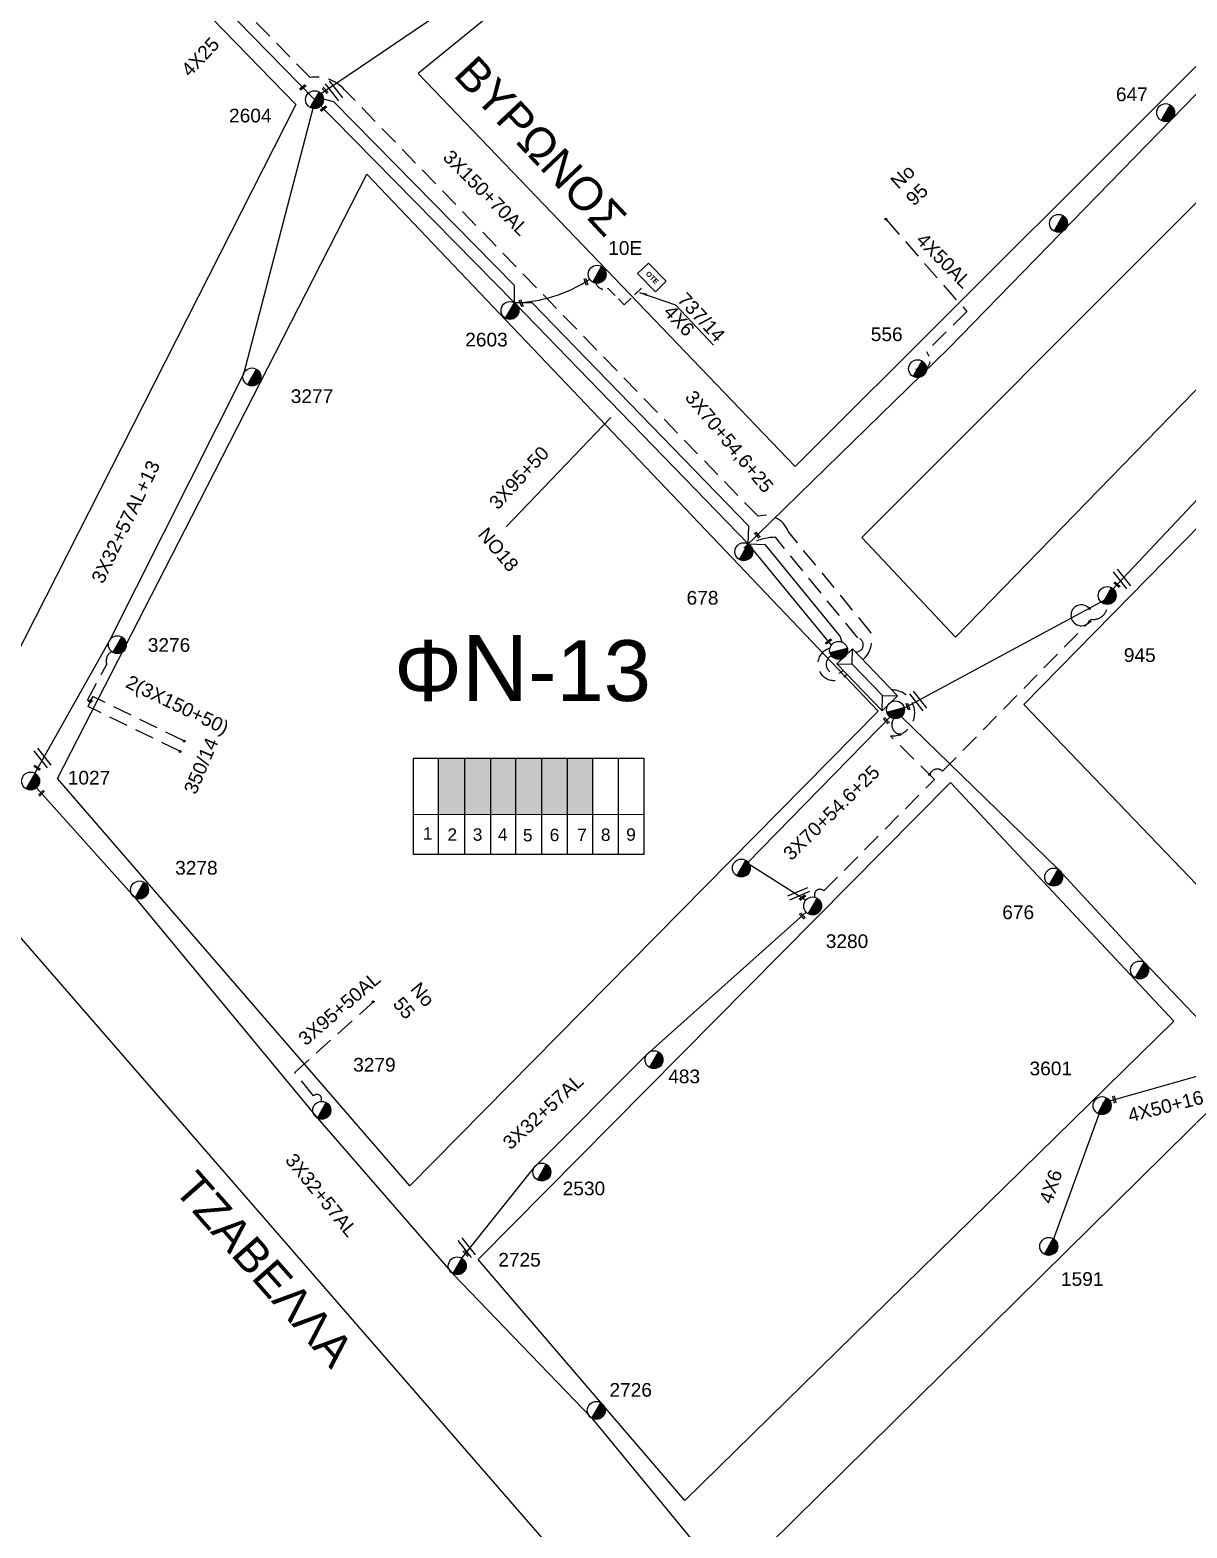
# Model space of a CAD drawing. Header units: millimetres. Extents: x 771 to 3391, y 686 to 1835.
# Drawn here: x 1827.9 to 1980.2, y 1156 to 1353.2 of the extents above; entities that cross this region are included whole.
import ezdxf

# ---------------------------------------------------------------- set-up
doc = ezdxf.new("R2010")
doc.units = ezdxf.units.MM
doc.linetypes.add('DASHED', pattern=[19.05, 12.7, -6.35])
for name, color, linetype in [('Pillar OTE', 7, 'Continuous'), ('Άγνωστα', 7, 'Continuous'), ('Γυμνά εναέρια ΧΤ και ΦΟΠ (3Φ)   4x50+16AL', 7, 'Continuous'), ('Εναέρια παροχή ΧΤ 4x25', 7, 'SYN_LINE'), ('Επιγραφές - Σχήματα', 7, 'Continuous'), ('Καλωδια ΧΤ  3X95+50', 7, 'Continuous'), ('Καλώδια ΧΤ   3x150+50CU', 7, 'DASHED'), ('Καλώδια ΧΤ   3x150+70AL', 7, 'DASHED'), ('Καλώδια ΧΤ   3x150AL+50CU', 7, 'DASHED'), ('Μηχανική τομή', 7, 'Continuous'), ('Στύλος ΦΜ', 7, 'Continuous'), ('Στύλος ΦΜ @ 1', 7, 'Continuous'), ('Συνδέσεις', 7, 'Continuous'), ('Συνεστραμμένα ΧΤ   3x70+54.6+25 AL', 7, 'SYN_LINE'), ('Τομή', 7, 'Continuous'), ('Υποσταθμός εναέριος 2 στύλων', 7, 'Continuous'), ('Υποσταθμός πόλεως', 7, 'Continuous'), ('Υπόβαθρο ΔΕΗ', 7, 'Continuous'), ('Υπόγεια καλώδια Παροχών ΧΤ   4x50AL', 7, 'DASHED'), ('Υπόγεια καλώδια Παροχών ΧΤ   4x6', 7, 'DASHED')]:
    doc.layers.add(name, color=color, linetype=linetype)
doc.styles.add('arial', font='ARIAL.TTF')
doc.styles.get("Standard").update_dxf_attribs({"font": 'ARIAL.TTF'})
doc.linetypes.add('SYN_LINE', pattern='A,0.5,-0.0001,["/\\/\\/\\/",Standard,S=0.1,R=0,X=0,Y=-0.05],-0.25', length=0.7501)
doc.dimstyles.new('ISO-25', dxfattribs={"dimtxt": 2.5, "dimasz": 2.5, "dimexe": 1.25, "dimexo": 0.625, "dimtad": 1, "dimtxsty": 'Standard', "dimcen": 2.5, "dimadec": 0, "dimazin": 0, "dimtfac": 1, "dimtmove": 0, "dimatfit": 3, "dimfxl": 1, "dimarcsym": 0})

# ---------------------------------------------------------------- blocks, each defined once
blk = doc.blocks.new('ΥΠΑΡΧΩΝ ΤΣΙΜΕΝΤΕΝΙΟΣ ΣΤΥΛΟΣ')
at = {"layer": 'Στύλος ΦΜ'}
blk.add_hatch(color=7, dxfattribs=at).paths.add_polyline_path([(-1.29, -2.28, 0.574793), (2.62, 0, 0.268822), (1.3, 2.27)])
at = {"layer": 'Στύλος ΦΜ', "color": 7}
blk.add_line((-1.29, -2.28), (1.3, 2.27), dxfattribs=at)
blk.add_circle((0, 0), 2.62, dxfattribs=at)
at = {"layer": 'Στύλος ΦΜ', "flags": 4}
for tag, p in [('ΑΡΙΘΜΟΣ', (-4.68, 8.05)), ('ΤΥΠΟΣ', (-4.91, 3.03))]:
    blk.add_attdef(tag, p, '', height=4, dxfattribs=at)
blk = doc.blocks.new('ΥΠΟΣΤΑΘΜΟΣ ΕΝΑΕΡΙΟΣ ΕΠΙ 2 ΣΤΥΛΩΝ')
at = {"layer": 'Υποσταθμός εναέριος 2 στύλων', "linetype": 'Continuous'}
for points in [[(-11.97, -2.11, 0.574793), (-8.45, -0.07, 0.268822), (-9.64, 1.98)], [(9.68, -2.15, 0.574793), (13.19, -0.1, 0.268822), (12.01, 1.95)]]:
    blk.add_hatch(color=256, dxfattribs=at).paths.add_polyline_path(points)
for p, q in [((-11.97, -2.11), (-9.64, 1.98)), ((9.68, -2.15), (12.01, 1.95))]:
    blk.add_line(p, q, dxfattribs=at)
for centre in [(-10.81, -0.07), (10.84, -0.1)]:
    blk.add_circle(centre, 2.36, dxfattribs=at)
at = {"layer": 'Υποσταθμός πόλεως', "linetype": 'Continuous', "ltscale": 40}
blk.add_lwpolyline([(-8.57, 2.82), (8.57, 2.82), (8.57, -2.82), (-8.57, -2.82)], close=True, dxfattribs=at)
for points in [[(-5.75, 0), (-8.57, 2.82)], [(-8.57, -2.82), (-5.75, 0)], [(-5.75, 0), (5.75, 0)], [(5.75, 0), (8.57, 2.82)], [(8.57, -2.82), (5.75, 0)]]:
    blk.add_lwpolyline(points, dxfattribs=at)
at = {"layer": 'Υποσταθμός εναέριος 2 στύλων', "ltscale": 40, "flags": 1}
for tag, p in [('ΜΕΤΑΣΧΗΜΑΤΙΣΜΟΣ', (14.09, 2.51)), ('ΙΣΧΥΣ', (14.07, -0.28)), ('ΑΡΙΘΜΟΣ', (14.19, -3))]:
    blk.add_attdef(tag, p, '', height=1.8, dxfattribs=at)
blk = doc.blocks.new('_ΣΥΝΔΕΣΗ')
at = {"layer": 'Συνδέσεις', "linetype": 'SYN_LINE', "ltscale": 40}
blk.add_hatch(color=256, dxfattribs=at).paths.add_polyline_path([(0.5, -0.01, 1), (-0.5, -0.01, 1)])
at = {"layer": 'Συνδέσεις'}
blk.add_circle((0, -0.01), 0.5, dxfattribs=at)
blk = doc.blocks.new('ΜΗΧΑΝΙΚΗ ΤΟΜΗ')
at = {"layer": 'Μηχανική τομή', "ltscale": 40}
for p, q in [((-1.89, 0.78), (1.89, 0.78)), ((1.89, 0), (-1.89, 0))]:
    blk.add_line(p, q, dxfattribs=at)
blk = doc.blocks.new('ΤΟΜΗ')
at = {"layer": 'Τομή', "ltscale": 40}
for p, q in [((-5.68, 0), (5.68, 0)), ((5.68, -2.33), (-5.68, -2.33))]:
    blk.add_line(p, q, dxfattribs=at)
blk = doc.blocks.new('TSONTA XT1')
at = {"ltscale": 40}
h = blk.add_hatch(color=256, dxfattribs=at)
h.dxf.hatch_style = 1
h.paths.add_polyline_path([(595.96, 2487.66), (597.07, 2488.77), (595.96, 2489.87), (594.85, 2488.77)])
blk.add_lwpolyline([(594.85, 2488.77), (595.96, 2489.87), (597.07, 2488.77), (595.96, 2487.66)], close=True, dxfattribs=at)
blk = doc.blocks.new('PILLAR ΟΤΕ')
at = {"layer": 'Pillar OTE', "ltscale": 40}
blk.add_lwpolyline([(-3.31, 2.02), (3.39, 2.02), (3.39, -1.99), (-3.31, -1.99)], close=True, dxfattribs=at)
at = {"layer": 'Pillar OTE', "insert": (-1.81, 0.71), "char_height": 1.3575, "width": 109.961, "attachment_point": 1}
blk.add_mtext('{\\fArial|b1|i0|c161|p34;OTE}', dxfattribs=at)

msp = doc.modelspace()

# ---------------------------------------------------------------- hatches: boundary and pattern name
at = {"layer": 'Άγνωστα', "linetype": 'DASHED', "ltscale": 0.2}
h = msp.add_hatch(color=2, dxfattribs=at)
h.dxf.hatch_style = 1
h.paths.add_polyline_path([(1881.69704, 1249.97663), (1885.13691, 1249.97329), (1885.13737, 1257.337), (1881.6975, 1257.33722)])
h = msp.add_hatch(color=85, dxfattribs=at)
h.dxf.hatch_style = 1
h.paths.add_polyline_path([(1888.57694, 1257.33679), (1885.13737, 1257.337), (1885.13691, 1249.97329), (1888.57648, 1249.96995)])
h = msp.add_hatch(color=5, dxfattribs=at)
h.dxf.hatch_style = 1
h.paths.add_polyline_path([(1891.8745, 1257.33658), (1888.57694, 1257.33679), (1888.57648, 1249.96995), (1891.87404, 1249.96674)])
h = msp.add_hatch(color=30, dxfattribs=at)
h.dxf.hatch_style = 1
h.paths.add_polyline_path([(1895.26003, 1249.96345), (1895.2605, 1257.33637), (1891.8745, 1257.33658), (1891.87404, 1249.96674)])
h = msp.add_hatch(color=151, dxfattribs=at)
h.dxf.hatch_style = 1
h.paths.add_polyline_path([(1895.26003, 1249.96345), (1898.65668, 1249.96016), (1898.65714, 1257.33616), (1895.2605, 1257.33637)])
h = msp.add_hatch(color=1, dxfattribs=at)
h.dxf.hatch_style = 1
h.paths.add_polyline_path([(1898.65668, 1249.96016), (1901.99372, 1249.95692), (1901.99419, 1257.33595), (1898.65714, 1257.33616)])

# ---------------------------------------------------------------- linework, layer by layer
at = {"layer": 'Pillar OTE', "ltscale": 40}
for points in [[(1878.3688, 1244.69714), (1878.36959, 1257.33743), (1908.70266, 1257.33553), (1908.70187, 1244.66777), (1878.3688, 1244.69807)], [(1881.69671, 1244.69474), (1881.6975, 1257.33722)], [(1885.13658, 1244.69131), (1885.13737, 1257.337)], [(1888.57615, 1244.68787), (1888.57694, 1257.33679)], [(1891.87371, 1244.68458), (1891.8745, 1257.33658)], [(1895.2597, 1244.6812), (1895.2605, 1257.33637)], [(1898.65635, 1244.67781), (1898.65714, 1257.33616)], [(1901.99339, 1244.67447), (1901.99419, 1257.33595)], [(1905.38177, 1244.67109), (1905.38256, 1257.33573)], [(1878.36913, 1249.97986), (1908.7022, 1249.9504)]]:
    msp.add_lwpolyline(points, dxfattribs=at)
at = {"layer": 'Άγνωστα', "color": 85, "linetype": 'Continuous', "ltscale": 0.2}
msp.add_lwpolyline([(1865.11199, 1342.85998), (1855.98703, 1307.87277), (1838.31686, 1272.75052), (1828.55284, 1255.36842)], dxfattribs=at)
at = {"layer": 'Άγνωστα', "color": 27}
msp.add_lwpolyline([(1904.35147, 1302.18063), (1890.56613, 1287.78506)], dxfattribs=at)
at = {"layer": 'Άγνωστα', "color": 5, "linetype": 'Continuous'}
msp.add_lwpolyline([(1942.64635, 1263.74688), (1969.49237, 1278.25493)], dxfattribs=at)
at = {"layer": 'Άγνωστα', "color": 2, "linetype": 'Continuous', "ltscale": 0.2}
msp.add_lwpolyline([(1942.60954, 1262.82796), (1963.25334, 1242.72895), (1974.56057, 1230.49427), (1986.46041, 1218.07509)], dxfattribs=at)
at = {"layer": 'Άγνωστα', "color": 1}
msp.add_lwpolyline([(1828.76553, 1253.46759), (1841.73851, 1238.98912), (1865.7268, 1209.99386), (1883.56931, 1189.52053), (1901.86965, 1170.4989), (1918.93348, 1149.74803), (1934.75316, 1132.28316), (1953.11344, 1113.00559)], dxfattribs=at)
at = {"layer": 'Άγνωστα', "color": 5, "linetype": 'Continuous', "ltscale": 0.2}
msp.add_lwpolyline([(1884.7359, 1191.56689), (1894.29785, 1203.54835), (1909.05689, 1218.30888), (1930.09255, 1237.08398)], dxfattribs=at)
at = {"layer": 'Άγνωστα', "color": 30, "linetype": 'SYN_LINE', "ltscale": 20}
msp.add_lwpolyline([(1962.26559, 1192.93576), (1969.2109, 1212.10253)], dxfattribs=at)
at = {"layer": 'Γυμνά εναέρια ΧΤ και ΦΟΠ (3Φ)   4x50+16AL', "color": 6, "linetype": 'Continuous', "ltscale": 0.2}
msp.add_lwpolyline([(2015.55399, 1463.36472), (1986.7784, 1439.37189), (1964.31854, 1420.34554), (1941.71855, 1401.79755), (1903.1813, 1369.82578), (1865.56173, 1344.32603)], dxfattribs=at)
at = {"layer": 'Γυμνά εναέρια ΧΤ και ΦΟΠ (3Φ)   4x50+16AL', "color": 151, "linetype": 'Continuous', "ltscale": 0.2}
msp.add_lwpolyline([(2090.57771, 1402.65007), (2057.32228, 1368.24783), (2028.65704, 1338.83027), (2013.12809, 1323.57522), (1984.49849, 1294.514), (1970.34347, 1279.48008)], dxfattribs=at)
at = {"layer": 'Γυμνά εναέρια ΧΤ και ΦΟΠ (3Φ)   4x50+16AL', "color": 30, "linetype": 'Continuous'}
msp.add_lwpolyline([(1921.89697, 1284.97408), (1948.87525, 1311.32391), (2007.55651, 1371.57859)], dxfattribs=at)
at = {"layer": 'Γυμνά εναέρια ΧΤ και ΦΟΠ (3Φ)   4x50+16AL', "color": 30, "linetype": 'Continuous', "ltscale": 0.2}
msp.add_lwpolyline([(1970.04271, 1212.25652), (1986.16267, 1216.83827)], dxfattribs=at)
at = {"layer": 'Καλωδια ΧΤ  3X95+50', "color": 1, "linetype": 'DASHED', "ltscale": 0.2}
msp.add_lwpolyline([(1866.20742, 1212.19182, 0.901101204), (1865.22757, 1212.90534), (1862.75707, 1215.9947), (1862.75707, 1215.9947), (1862.75707, 1215.9947), (1873.18947, 1225.36978)], format="xyb", dxfattribs=at)
at = {"layer": 'Καλώδια ΧΤ   3x150+50CU', "color": 151, "linetype": 'DASHED', "ltscale": 0.2}
msp.add_lwpolyline([(1937.55581, 1270.28306, 0.280308914), (1938.61302, 1273.90198), (1927.73647, 1287.15092, 0.3929797), (1923.75284, 1289.18382), (1869.29891, 1345.31217, 0.255416006), (1864.77794, 1346.90477), (1831.80798, 1380.65376, 0.205927836), (1829.95883, 1380.98095)], format="xyb", dxfattribs=at)
at = {"layer": 'Καλώδια ΧΤ   3x150+50CU', "color": 30, "linetype": 'DASHED', "ltscale": 0.2}
msp.add_lwpolyline([(1936.55101, 1271.33015, 0.925434694), (1936.89738, 1273.1722), (1926.02583, 1286.41505, 0.123318445), (1922.54479, 1285.48914)], format="xyb", dxfattribs=at)
at = {"layer": 'Καλώδια ΧΤ   3x150+50CU', "color": 5, "linetype": 'DASHED', "ltscale": 0.2}
for points in [[(1946.3394, 1255.17013, -0.562568071), (1948.03878, 1255.64032), (1967.66581, 1275.62603, 0.47150529), (1969.72216, 1277.58294)], [(1931.24049, 1239.04514, -0.852488495), (1932.41469, 1239.88), (1946.96138, 1254.55353), (1941.18408, 1260.2809, 1.02600309), (1941.33535, 1266.34446)]]:
    msp.add_lwpolyline(points, format="xyb", dxfattribs=at)
at = {"layer": 'Καλώδια ΧΤ   3x150+50CU', "color": 1, "linetype": 'DASHED', "ltscale": 0.2}
msp.add_arc((1933.74517, 1269.73548), 2.14662, 104.3851348, 322.2103047, dxfattribs=at)
at = {"layer": 'Καλώδια ΧΤ   3x150+50CU', "color": 85, "linetype": 'DASHED', "ltscale": 0.2}
msp.add_arc((1933.98706, 1269.72738), 1.26962, 117.6381044, 320.3464366, dxfattribs=at)
at = {"layer": 'Καλώδια ΧΤ   3x150+50CU', "color": 5, "linetype": 'DASHED', "ltscale": 0.2}
msp.add_arc((1942.65106, 1261.76059), 1.30037, 142.1368462, 260.1008519, dxfattribs=at)
at = {"layer": 'Καλώδια ΧΤ   3x150AL+50CU', "color": 85, "linetype": 'DASHED', "ltscale": 0.2}
msp.add_lwpolyline([(1835.6401, 1264.89459), (1835.47328, 1264.98751), (1837.43645, 1268.65764), (1838.00235, 1269.70907), (1838.00235, 1269.70907, -0.369380422), (1838.65831, 1271.37406)], format="xyb", dxfattribs=at)
for points in [[(1847.54967, 1258.311), (1835.54153, 1264.13731), (1835.77854, 1264.62579)], [(1848.07754, 1259.68776), (1836.15165, 1265.47416), (1835.90148, 1265.03996)]]:
    msp.add_lwpolyline(points, dxfattribs=at)
at = {"layer": 'Συνεστραμμένα ΧΤ   3x70+54.6+25 AL', "color": 1, "ltscale": 20}
msp.add_lwpolyline([(1933.39982, 1272.22399), (1922.47092, 1285.53669), (1891.67198, 1317.28267), (1865.36915, 1344.02147), (1845.05541, 1364.81519), (1829.61995, 1380.09528)], dxfattribs=at)
at = {"layer": 'Συνεστραμμένα ΧΤ   3x70+54.6+25 AL', "color": 85, "ltscale": 20}
msp.add_lwpolyline([(1934.81434, 1272.62195), (1934.55029, 1273.41507), (1924.70638, 1285.40612), (1922.42702, 1285.49366), (1922.51931, 1287.89682), (1894.02778, 1317.26445), (1891.67198, 1317.28267), (1891.6895, 1319.54716), (1867.91411, 1343.71662), (1865.56173, 1344.32603)], dxfattribs=at)
at = {"layer": 'Συνεστραμμένα ΧΤ   3x70+54.6+25 AL', "color": 5, "linetype": 'SYN_LINE', "ltscale": 20}
msp.add_lwpolyline([(1929.98518, 1238.66207), (1922.33438, 1243.55068), (1941.43364, 1263.09151)], dxfattribs=at)
at = {"layer": 'Συνεστραμμένα ΧΤ   3x70+54.6+25 AL', "linetype": 'SYN_LINE', "ltscale": 8}
msp.add_arc((1891.32626, 1335.63961), 18.36019, 271.0789207, 303.8968349, dxfattribs=at)
at = {"layer": 'Υπόβαθρο ΔΕΗ'}
msp.add_lwpolyline([(1977.0365, 1392.21385), (1958.9722, 1412.44279), (1879.0169, 1347.43466), (1928.64717, 1295.7143), (2055.29282, 1422.10812), (2015.32218, 1461.72274), (1967.94258, 1419.73621), (1985.57852, 1399.84181)], close=True, dxfattribs=at)
for points in [[(1726.38517, 1376.30408), (1726.47385, 1386.94423), (1761.73545, 1447.27759), (1862.90883, 1343.35003), (1822.79772, 1264.51968), (1726.38517, 1376.30408)], [(1937.4226, 1286.39644), (1949.76243, 1273.29386), (2075.43964, 1402.46905), (2064.1383, 1413.24501), (1937.4226, 1286.39644)], [(1958.71723, 1264.43825), (1988.73585, 1233.13273), (2078.31053, 1320.41694), (2123.34963, 1354.34211), (2084.76515, 1392.78971), (1958.71723, 1264.43825)], [(1831.50491, 1254.6729), (1849.2202, 1289.17554), (1872.24782, 1334.1996), (1939.55095, 1263.55634), (1877.90896, 1201.0847), (1831.50491, 1254.6729)], [(1912.86923, 1317.02825), (1917.88351, 1311.69686)], [(1886.87849, 1191.40084), (1949.07371, 1254.13836), (1978.47761, 1222.75322), (1914.11698, 1159.65965), (1886.87849, 1191.40084)], [(1869.85087, 1032.33535), (1765.07641, 1147.76225), (1788.81762, 1170.63683), (1823.19746, 1237.65921), (1940.59184, 1102.643), (1869.85087, 1032.33535)], [(1921.97692, 1150.68432), (1987.02301, 1214.85256), (2020.98823, 1178.94436), (1954.10329, 1114.52837), (1921.97692, 1150.68432)]]:
    msp.add_lwpolyline(points, dxfattribs=at)
msp.add_arc((1966.31541, 1276.15247), 1.37537, 40.5592882, 324.2821946, dxfattribs=at)
at = {"layer": 'Υπόγεια καλώδια Παροχών ΧΤ   4x50AL', "color": 30, "ltscale": 0.2}
msp.add_lwpolyline([(1940.64223, 1328.19196), (1951.22521, 1316.11946), (1945.91008, 1310.88903), (1946.25197, 1310.24202, -0.765357163), (1944.47276, 1308.5832, -0.948527797)], format="xyb", dxfattribs=at)
at = {"layer": 'Υπόγεια καλώδια Παροχών ΧΤ   4x6', "linetype": 'DASHED', "ltscale": 0.1}
msp.add_lwpolyline([(1902.40162, 1319.86611, 0.457079153), (1904.03588, 1319.1682), (1906.11301, 1317.00359), (1908.85697, 1319.63667)], format="xyb", dxfattribs=at)

# ---------------------------------------------------------------- block references
at = {"layer": 'Pillar OTE', "xscale": 0.5, "yscale": 0.5, "zscale": 0.5, "rotation": 314.2797604568485}
msp.add_blockref('PILLAR ΟΤΕ', (1909.75652, 1320.62081), dxfattribs=at)
at = {"layer": 'Μηχανική τομή'}
for p, xscale, yscale, zscale, rotation in [((1863.87784, 1345.55561), 0.2499999999999191, 0.2499999999999191, 0.2499999999999191, 37.95316933182585), ((1866.67657, 1345.16304), 0.2500000000002005, 0.2500000000002005, 0.2500000000002005, 315.3657360708307), ((1866.58255, 1342.75874), 0.2499999999999191, 0.2499999999999191, 0.2499999999999191, 37.95316933182585), ((1901.00252, 1320.00694), 0.2500000000001928, 0.2500000000001928, 0.2500000000001928, 290.1800857118995), ((1892.46565, 1317.18071), 0.2500000000001928, 0.2500000000001928, 0.2500000000001928, 290.1800857118995), ((1923.58391, 1286.65694), 0.2500000000001928, 0.2500000000001928, 0.2500000000001928, 312.6268794242704), ((1970.93807, 1280.1116), 0.25, 0.25, 0.25, 320.2047447101883), ((1933.06832, 1272.63557), 0.2499999999999191, 0.2499999999999191, 0.2499999999999191, 37.95316933182585), ((1943.39304, 1264.09628), 0.2500000000001928, 0.2500000000001928, 0.2500000000001928, 290.1800857118995), ((1940.57096, 1262.20889), 0.2500000000001928, 0.2500000000001928, 0.2500000000001928, 312.6268794242704), ((1828.7658, 1256.01342), 0.2500000000002005, 0.2500000000002005, 0.2500000000002005, 323.2559298037776), ((1829.47724, 1252.67328), 0.249999999999919, 0.249999999999919, 0.249999999999919, 45.26293037206437), ((1929.65526, 1238.93576), 0.2499999999999191, 0.2499999999999191, 0.2499999999999191, 37.95316933182585), ((1929.49683, 1236.50679), 0.2500000000001928, 0.2500000000001928, 0.2500000000001928, 312.6268794242704), ((1970.75601, 1212.45926), 0.2499999999999191, 0.2499999999999191, 0.2499999999999191, 103.0021669523849), ((1885.2169, 1192.11618), 0.2500000000001928, 0.2500000000001928, 0.2500000000001928, 312.6268794242704)]:
    msp.add_blockref('ΜΗΧΑΝΙΚΗ ΤΟΜΗ', p, dxfattribs=dict(at, xscale=xscale, yscale=yscale, zscale=zscale, rotation=rotation))
at = {"layer": 'Στύλος ΦΜ @ 1', "ltscale": 40}
ref = msp.add_blockref('ΥΠΑΡΧΩΝ ΤΣΙΜΕΝΤΕΝΙΟΣ ΣΤΥΛΟΣ', (1865.36033, 1344.01127), dxfattribs=dict(at, xscale=0.4499999999998181, yscale=0.4499999999998181, zscale=0.4499999999998181))
ref.add_attrib('ΤΥΠΟΣ', '2604', (1854.10499, 1341.01352), dxfattribs={"layer": 'Στύλος ΦΜ', "height": 1.8, "flags": 4})
ref = msp.add_blockref('ΥΠΑΡΧΩΝ ΤΣΙΜΕΝΤΕΝΙΟΣ ΣΤΥΛΟΣ', (1977.40481, 1342.30525), dxfattribs=dict(at, xscale=0.4499999999998181, yscale=0.4499999999998181, zscale=0.4499999999998181))
ref.add_attrib('ΤΥΠΟΣ', '647', (1970.86089, 1343.81333), dxfattribs={"layer": 'Στύλος ΦΜ', "height": 1.8, "flags": 4})
at = {"layer": 'Στύλος ΦΜ @ 1', "ltscale": 40, "xscale": 0.4499999999998181, "yscale": 0.4499999999998181, "zscale": 0.4499999999998181}
for p in [(1963.3086, 1327.73023), (1921.55092, 1242.89775), (1973.97501, 1229.47238)]:
    msp.add_blockref('ΥΠΑΡΧΩΝ ΤΣΙΜΕΝΤΕΝΙΟΣ ΣΤΥΛΟΣ', p, dxfattribs=at)
at = {"layer": 'Στύλος ΦΜ @ 1', "ltscale": 40}
ref = msp.add_blockref('ΥΠΑΡΧΩΝ ΤΣΙΜΕΝΤΕΝΙΟΣ ΣΤΥΛΟΣ', (1902.5586, 1321.03338), dxfattribs=dict(at, xscale=0.4499999999998181, yscale=0.4499999999998181, zscale=0.4499999999998181))
ref.add_attrib('ΤΥΠΟΣ', '10Ε', (1904.01774, 1323.58764), dxfattribs={"layer": 'Στύλος ΦΜ', "height": 1.8, "flags": 4})
ref = msp.add_blockref('ΥΠΑΡΧΩΝ ΤΣΙΜΕΝΤΕΝΙΟΣ ΣΤΥΛΟΣ', (1891.08642, 1316.26078), dxfattribs=dict(at, xscale=0.4499999999998181, yscale=0.4499999999998181, zscale=0.4499999999998181))
ref.add_attrib('ΤΥΠΟΣ', '2603', (1885.19452, 1311.52954), dxfattribs={"layer": 'Στύλος ΦΜ', "height": 1.8, "flags": 4})
ref = msp.add_blockref('ΥΠΑΡΧΩΝ ΤΣΙΜΕΝΤΕΝΙΟΣ ΣΤΥΛΟΣ', (1944.75094, 1308.60273), dxfattribs=dict(at, xscale=0.4499999999998181, yscale=0.4499999999998181, zscale=0.4499999999998181))
ref.add_attrib('ΤΥΠΟΣ', '556', (1938.58617, 1312.23399), dxfattribs={"layer": 'Στύλος ΦΜ', "height": 1.8, "flags": 4})
ref = msp.add_blockref('ΥΠΑΡΧΩΝ ΤΣΙΜΕΝΤΕΝΙΟΣ ΣΤΥΛΟΣ', (1857.11102, 1307.52095), dxfattribs=dict(at, xscale=0.4499999999998181, yscale=0.4499999999998181, zscale=0.4499999999998181))
ref.add_attrib('ΤΥΠΟΣ', '3277', (1862.2279, 1304.09171), dxfattribs={"layer": 'Στύλος ΦΜ', "height": 1.8, "flags": 4})
ref = msp.add_blockref('ΥΠΑΡΧΩΝ ΤΣΙΜΕΝΤΕΝΙΟΣ ΣΤΥΛΟΣ', (1921.87082, 1284.52327), dxfattribs=dict(at, xscale=0.4499999999998181, yscale=0.4499999999998181, zscale=0.4499999999998181))
ref.add_attrib('ΤΥΠΟΣ', '678', (1914.33769, 1277.55764), dxfattribs={"layer": 'Στύλος ΦΜ', "height": 1.8, "flags": 4})
ref = msp.add_blockref('ΥΠΑΡΧΩΝ ΤΣΙΜΕΝΤΕΝΙΟΣ ΣΤΥΛΟΣ', (1969.71293, 1278.76067), dxfattribs=dict(at, xscale=0.4499999999998181, yscale=0.4499999999998181, zscale=0.4499999999998181))
ref.add_attrib('ΤΥΠΟΣ', '945', (1971.90478, 1270.01829), dxfattribs={"layer": 'Στύλος ΦΜ', "height": 1.8, "flags": 4})
ref = msp.add_blockref('ΥΠΑΡΧΩΝ ΤΣΙΜΕΝΤΕΝΙΟΣ ΣΤΥΛΟΣ', (1839.4003, 1272.2887), dxfattribs=dict(at, xscale=0.4499999999998181, yscale=0.4499999999998181, zscale=0.4499999999998181))
ref.add_attrib('ΤΥΠΟΣ', '3276', (1843.40313, 1271.3501), dxfattribs={"layer": 'Στύλος ΦΜ', "height": 1.8, "flags": 4})
ref = msp.add_blockref('ΥΠΑΡΧΩΝ ΤΣΙΜΕΝΤΕΝΙΟΣ ΣΤΥΛΟΣ', (1827.97603, 1254.34157), dxfattribs=dict(at, xscale=0.4499999999998181, yscale=0.4499999999998181, zscale=0.4499999999998181))
ref.add_attrib('ΤΥΠΟΣ', '1027', (1832.86884, 1253.88618), dxfattribs={"layer": 'Στύλος ΦΜ', "height": 1.8, "flags": 4})
ref = msp.add_blockref('ΥΠΑΡΧΩΝ ΤΣΙΜΕΝΤΕΝΙΟΣ ΣΤΥΛΟΣ', (1842.31954, 1240.01359), dxfattribs=dict(at, xscale=0.4499999999998181, yscale=0.4499999999998181, zscale=0.4499999999998181))
ref.add_attrib('ΤΥΠΟΣ', '3278', (1847.00773, 1242.03126), dxfattribs={"layer": 'Στύλος ΦΜ', "height": 1.8, "flags": 4})
ref = msp.add_blockref('ΥΠΑΡΧΩΝ ΤΣΙΜΕΝΤΕΝΙΟΣ ΣΤΥΛΟΣ', (1962.66778, 1241.70706), dxfattribs=dict(at, xscale=0.4499999999998181, yscale=0.4499999999998181, zscale=0.4499999999998181))
ref.add_attrib('ΤΥΠΟΣ', '676', (1955.89738, 1236.17606), dxfattribs={"layer": 'Στύλος ΦΜ', "height": 1.8, "flags": 4})
ref = msp.add_blockref('ΥΠΑΡΧΩΝ ΤΣΙΜΕΝΤΕΝΙΟΣ ΣΤΥΛΟΣ', (1930.93414, 1237.90791), dxfattribs=dict(at, xscale=0.4499999999998181, yscale=0.4499999999998181, zscale=0.4499999999998181))
ref.add_attrib('ΤΥΠΟΣ', '3280', (1932.66583, 1232.37305), dxfattribs={"layer": 'Στύλος ΦΜ', "height": 1.8, "flags": 4})
ref = msp.add_blockref('ΥΠΑΡΧΩΝ ΤΣΙΜΕΝΤΕΝΙΟΣ ΣΤΥΛΟΣ', (1910.05326, 1217.68087), dxfattribs=dict(at, xscale=0.4499999999998181, yscale=0.4499999999998181, zscale=0.4499999999998181))
ref.add_attrib('ΤΥΠΟΣ', '483', (1911.92107, 1214.58138), dxfattribs={"layer": 'Στύλος ΦΜ', "height": 1.8, "flags": 4})
ref = msp.add_blockref('ΥΠΑΡΧΩΝ ΤΣΙΜΕΝΤΕΝΙΟΣ ΣΤΥΛΟΣ', (1866.30783, 1211.01833), dxfattribs=dict(at, xscale=0.4499999999998181, yscale=0.4499999999998181, zscale=0.4499999999998181))
ref.add_attrib('ΤΥΠΟΣ', '3279', (1870.44273, 1216.11261), dxfattribs={"layer": 'Στύλος ΦΜ', "height": 1.8, "flags": 4})
ref = msp.add_blockref('ΥΠΑΡΧΩΝ ΤΣΙΜΕΝΤΕΝΙΟΣ ΣΤΥΛΟΣ', (1969.04178, 1211.63582), dxfattribs=dict(at, xscale=0.4499999999998181, yscale=0.4499999999998181, zscale=0.4499999999998181))
ref.add_attrib('ΤΥΠΟΣ', '3601', (1959.48753, 1215.62466), dxfattribs={"layer": 'Στύλος ΦΜ', "height": 1.8, "flags": 4})
ref = msp.add_blockref('ΥΠΑΡΧΩΝ ΤΣΙΜΕΝΤΕΝΙΟΣ ΣΤΥΛΟΣ', (1895.27892, 1202.89671), dxfattribs=dict(at, xscale=0.4499999999998181, yscale=0.4499999999998181, zscale=0.4499999999998181))
ref.add_attrib('ΤΥΠΟΣ', '2530', (1898.02606, 1199.84008), dxfattribs={"layer": 'Στύλος ΦΜ', "height": 1.8, "flags": 4})
ref = msp.add_blockref('ΥΠΑΡΧΩΝ ΤΣΙΜΕΝΤΕΝΙΟΣ ΣΤΥΛΟΣ', (1962.01977, 1193.11031), dxfattribs=dict(at, xscale=0.4499999999998181, yscale=0.4499999999998181, zscale=0.4499999999998181))
ref.add_attrib('ΤΥΠΟΣ', '1591', (1963.6275, 1187.91822), dxfattribs={"layer": 'Στύλος ΦΜ', "height": 1.8, "flags": 4})
ref = msp.add_blockref('ΥΠΑΡΧΩΝ ΤΣΙΜΕΝΤΕΝΙΟΣ ΣΤΥΛΟΣ', (1884.15034, 1190.545), dxfattribs=dict(at, xscale=0.4499999999998181, yscale=0.4499999999998181, zscale=0.4499999999998181))
ref.add_attrib('ΤΥΠΟΣ', '2725', (1889.5442, 1190.4525), dxfattribs={"layer": 'Στύλος ΦΜ', "height": 1.8, "flags": 4})
ref = msp.add_blockref('ΥΠΑΡΧΩΝ ΤΣΙΜΕΝΤΕΝΙΟΣ ΣΤΥΛΟΣ', (1902.45068, 1171.52337), dxfattribs=dict(at, xscale=0.4499999999998181, yscale=0.4499999999998181, zscale=0.4499999999998181))
ref.add_attrib('ΤΥΠΟΣ', '2726', (1904.18339, 1173.33004), dxfattribs={"layer": 'Στύλος ΦΜ', "height": 1.8, "flags": 4})
at = {"layer": 'Συνδέσεις', "xscale": 0.25, "yscale": 0.25, "zscale": 0.25}
for p in [(1940.57178, 1328.29756), (1967.36333, 1277.03953), (1967.43576, 1275.34233), (1848.17578, 1259.61236), (1942.42751, 1260.47958), (1847.64791, 1258.2356), (1946.33874, 1255.21401), (1873.08167, 1225.31078)]:
    msp.add_blockref('_ΣΥΝΔΕΣΗ', p, dxfattribs=at)
at = {"layer": 'Συνδέσεις', "xscale": 0.2, "yscale": 0.2, "zscale": 0.2, "rotation": 347.2387785340908}
msp.add_blockref('TSONTA XT1', (1609.66071, 805.71568), dxfattribs=at)
at = {"layer": 'Τομή'}
for p, xscale, yscale, zscale, rotation in [((1868.15518, 1345.34782), 0.2499999999999669, 0.2499999999999669, 0.2499999999999669, 308.1680509152084), ((1971.89784, 1281.13097), 0.2499999999999669, 0.2499999999999669, 0.2499999999999669, 308.1680509152084), ((1945.06331, 1265.05304), 0.2499999999999669, 0.2499999999999669, 0.2499999999999669, 308.1680509152084), ((1829.77945, 1257.55205), 0.2499999999999669, 0.2499999999999669, 0.2499999999999669, 308.1680509152084), ((1928.98469, 1239.77844), 0.2499999999999535, 0.2499999999999535, 0.2499999999999535, 22.92285824507862), ((1885.61349, 1193.12261), 0.2499999999999669, 0.2499999999999669, 0.2499999999999669, 308.1680509152084)]:
    msp.add_blockref('ΤΟΜΗ', p, dxfattribs=dict(at, xscale=xscale, yscale=yscale, zscale=zscale, rotation=rotation))
at = {"layer": 'Υποσταθμός εναέριος 2 στύλων', "xscale": 0.4999999999999999, "yscale": 0.4999999999999999, "zscale": 0.4999999999999999, "rotation": 313.8193677493201}
msp.add_blockref('ΥΠΟΣΤΑΘΜΟΣ ΕΝΑΕΡΙΟΣ ΕΠΙ 2 ΣΤΥΛΩΝ', (1938.121, 1267.66099), dxfattribs=at)

# ---------------------------------------------------------------- texts
at = {"ltscale": 40, "char_height": 4, "attachment_point": 1, "style": 'arial'}
for s, insert, width, rotation in [('{\\H1.083x;BYPΩNOΣ}', (1886.63209, 1350.15202), 67.4273804, 313.1680862), ('{\\H1.083x;TZABEΛΛA}', (1849.91625, 1203.41514), 64.8866414, 311.4072174)]:
    msp.add_mtext(s, dxfattribs=dict(at, insert=insert, width=width, rotation=rotation))
at = {"ltscale": 30, "char_height": 1.63441, "width": 11.2572904, "attachment_point": 1}
for s, insert in [('1', (1879.61496, 1248.25846)), ('2', (1882.85342, 1248.125)), ('3', (1886.18401, 1248.125)), ('4', (1889.48752, 1248.125)), ('5', (1892.79102, 1248.04382)), ('6', (1896.31115, 1248.07088)), ('7', (1899.9396, 1248.07088)), ('8', (1903.05356, 1248.09794)), ('9', (1906.38415, 1248.125))]:
    msp.add_mtext(s, dxfattribs=dict(at, insert=insert))
at = {"layer": 'Άγνωστα', "color": 7}
note = msp.add_mtext_dynamic_manual_height_columns('No ', width=1.8, gutter_width=1.83058, heights=[0.04535, 0], dxfattribs=dict(at, insert=(1938.30919, 1331.01494), char_height=1.8, attachment_point=1, rotation=42.3795811))
for column, words in zip(note.columns.linked_columns, ['95']):
    column.text = words
at = {"layer": 'Άγνωστα', "color": 7, "char_height": 1.8, "attachment_point": 1}
for s, gutter_width, insert, rotation in [('737/14', 12.5, (1914.33133, 1318.81184), 312.9164979), ('4Χ6', 12.5, (1912.51162, 1317.19219), 312.9164979), ('3X70+54,6+25', 12.5, (1915.40835, 1305.9397), 309.6486801), ('3X95+50', 12.5, (1888.16014, 1291.15997), 47.0926213), ('3X32+57AL+13', 12.5, (1835.89791, 1280.97423), 64.3776471), ('NO18', 12.5, (1888.14921, 1287.90871), 309.9521469), ('2(3X150+50)', 12.5, (1841.12816, 1268.37519), 334.2442626), ('350/14', 1.862, (1848.07555, 1253.16325), 66.9329994), ('3X70+54.6+25', 12.5, (1926.865, 1245.0668), 44.3644889), ('3X95+50AL', 12.5, (1863.02062, 1220.78368), 40.751865), ('3X32+57AL', 12.5, (1889.94689, 1207.05953), 42.2541313), ('3X32+57AL', 12.5, (1862.79127, 1205.55993), 309.1793344)]:
    msp.add_mtext_dynamic_manual_height_columns(s, width=1.8, gutter_width=gutter_width, heights=[0.04535], dxfattribs=dict(at, insert=insert, rotation=rotation))
at = {"layer": 'Άγνωστα', "color": 7}
note = msp.add_mtext_dynamic_manual_height_columns('No ', width=1.8, gutter_width=1.862, heights=[0.04535, 0], dxfattribs=dict(at, insert=(1876.89803, 1230.87543), char_height=1.8, attachment_point=1, rotation=309.8993919))
for column, words in zip(note.columns.linked_columns, ['55']):
    column.text = words
at = {"layer": 'Εναέρια παροχή ΧΤ 4x25', "color": 7, "insert": (1847.63586, 1348.13254), "char_height": 1.8, "attachment_point": 1, "rotation": 46.6065167}
msp.add_mtext_dynamic_manual_height_columns('4X25', width=1.8, gutter_width=12.5, heights=[0.04535], dxfattribs=at)
at = {"layer": 'Καλώδια ΧΤ   3x150+70AL', "color": 7, "insert": (1883.40953, 1337.56775), "char_height": 1.8, "attachment_point": 1, "rotation": 314.761381}
msp.add_mtext_dynamic_manual_height_columns('3X150+70AL', width=1.8, gutter_width=12.5, heights=[0.04535], dxfattribs=at)
at = {"layer": 'Υπόβαθρο ΔΕΗ', "insert": (1875.83743, 1273.54379), "char_height": 8, "attachment_point": 1}
msp.add_mtext_dynamic_manual_height_columns('Φ{\\H1.0833x;N}-13', width=84.657329, gutter_width=12.5, heights=[0], dxfattribs=at)
at = {"layer": 'Υπόγεια καλώδια Παροχών ΧΤ   4x50AL', "color": 7, "char_height": 1.8, "attachment_point": 1}
for s, insert, rotation in [('4X50AL', (1945.71331, 1326.65839), 314.6575577), ('4X50+16', (1972.26875, 1211.18059), 14.2360069)]:
    msp.add_mtext_dynamic_manual_height_columns(s, width=1.8, gutter_width=12.5, heights=[0.04535], dxfattribs=dict(at, insert=insert, rotation=rotation))
at = {"layer": 'Υπόγεια καλώδια Παροχών ΧΤ   4x6', "color": 7, "insert": (1960.70732, 1199.15951), "char_height": 1.8, "attachment_point": 1, "rotation": 71.3492002}
msp.add_mtext_dynamic_manual_height_columns('4X6', width=1.8, gutter_width=12.5, heights=[0.04535], dxfattribs=at)

# ---------------------------------------------------------------- leaders
at = {"layer": 'Επιγραφές - Σχήματα', "ltscale": 40}
msp.add_leader([(1908.15808, 1318.64872), (1912.86923, 1317.02825)], dimstyle='ISO-25', override={"dimasz": 1, "dimtad": 0}, dxfattribs=at)

doc.saveas('drawing.dxf')
